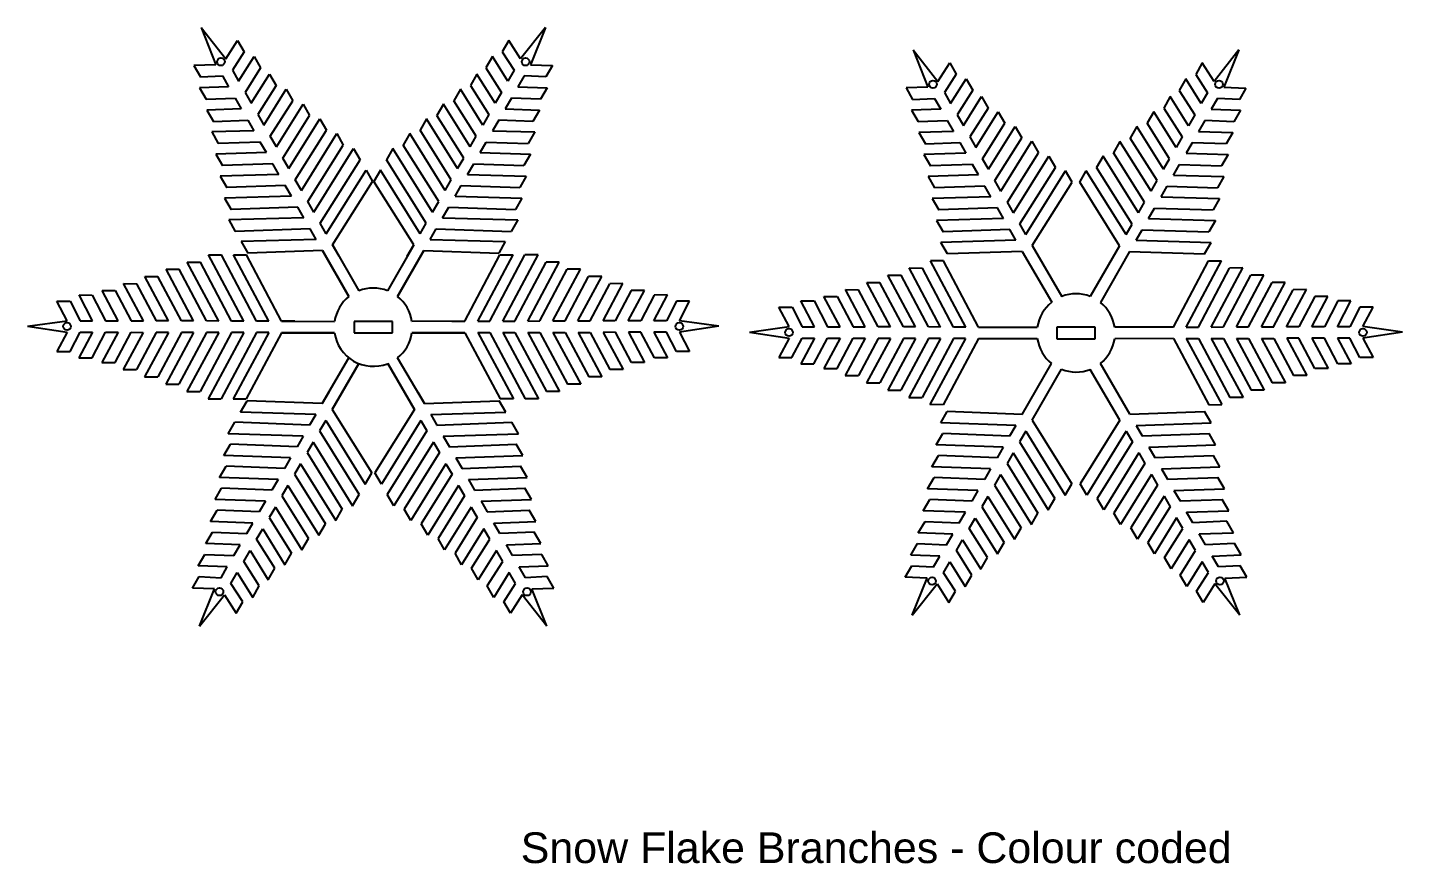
# Model space of a CAD drawing. Extents: x 2648 to 3420, y 240 to 644.
# Drawn here: x 2999.7 to 3089.2, y 524.3 to 578.7 of the extents above; entities that cross this region are included whole.
import ezdxf

# ---------------------------------------------------------------- set-up
doc = ezdxf.new("R2010")
doc.units = 0
doc.header["$MEASUREMENT"] = 0
doc.layers.add('Layer 1', color=7, linetype='Continuous')
doc.styles.get("Standard").update_dxf_attribs({"font": 'ARIAL.TTF', "height": 4})

msp = doc.modelspace()

# ---------------------------------------------------------------- linework, layer by layer
at = {"color": 6, "linetype": 'Continuous'}
for p, q in [((3016.55236, 574.70688), (3016.98032, 573.96158)), ((3027.89383, 574.70688), (3027.46587, 573.96158)), ((3017.6526, 573.7424), (3018.08056, 572.9971)), ((3026.79359, 573.7424), (3026.36563, 572.9971)), ((3011.70723, 571.92472), (3012.13519, 571.17942)), ((3018.75049, 572.77998), (3019.17845, 572.03468)), ((3025.6957, 572.77998), (3025.26774, 572.03468)), ((3032.73897, 571.92472), (3032.311, 571.17942)), ((3015.2651, 570.58366), (3014.87038, 571.27108)), ((3015.91716, 570.95809), (3015.52244, 571.6455)), ((3019.84711, 571.81867), (3020.27507, 571.07338)), ((3024.59909, 571.81867), (3024.17113, 571.07338)), ((3028.52903, 570.95809), (3028.92375, 571.6455)), ((3029.18109, 570.58366), (3029.57581, 571.27108)), ((3011.98562, 570.48832), (3012.41358, 569.74302)), ((3016.73055, 569.53923), (3016.33583, 570.22664)), ((3020.94192, 570.85895), (3021.36988, 570.11365)), ((3023.50428, 570.85895), (3023.07631, 570.11365)), ((3027.71564, 569.53923), (3028.11036, 570.22664)), ((3032.46058, 570.48832), (3032.03261, 569.74302)), ((3016.08052, 569.16597), (3015.6858, 569.85338)), ((3021.75239, 569.44751), (3022.17902, 568.70454)), ((3022.6938, 569.44751), (3022.26717, 568.70454)), ((3028.36567, 569.16597), (3028.7604, 569.85338)), ((3012.26341, 569.05499), (3012.69137, 568.30969)), ((3016.89367, 567.74987), (3016.49894, 568.43728)), ((3016.89367, 567.74987), (3016.49894, 568.43728)), ((3017.5437, 568.12313), (3017.14898, 568.81054)), ((3017.5437, 568.12313), (3017.14898, 568.81054)), ((3026.90249, 568.12313), (3027.29722, 568.81054)), ((3026.90249, 568.12313), (3027.29722, 568.81054)), ((3027.55252, 567.74987), (3027.94725, 568.43728)), ((3027.55252, 567.74987), (3027.94725, 568.43728)), ((3032.18278, 569.05499), (3031.75482, 568.30969)), ((3012.54089, 567.62331), (3012.96885, 566.87802)), ((3031.90531, 567.62331), (3031.47735, 566.87802)), ((3017.70548, 566.3361), (3017.31075, 567.02351)), ((3017.70548, 566.3361), (3017.31075, 567.02351)), ((3018.35551, 566.70936), (3017.96079, 567.39677)), ((3018.35551, 566.70936), (3017.96079, 567.39677)), ((3026.09068, 566.70936), (3026.48541, 567.39677)), ((3026.09068, 566.70936), (3026.48541, 567.39677)), ((3026.74071, 566.3361), (3027.13544, 567.02351)), ((3026.74071, 566.3361), (3027.13544, 567.02351)), ((3012.8179, 566.194), (3013.24586, 565.4487)), ((3019.16599, 565.29792), (3018.77126, 565.98533)), ((3019.16599, 565.29792), (3018.77126, 565.98533)), ((3025.28021, 565.29792), (3025.67493, 565.98533)), ((3025.28021, 565.29792), (3025.67493, 565.98533)), ((3031.62829, 566.194), (3031.20033, 565.4487)), ((3013.62838, 564.78256), (3014.05501, 564.03958)), ((3018.51595, 564.92466), (3018.12123, 565.61207)), ((3018.51595, 564.92466), (3018.12123, 565.61207)), ((3025.93024, 564.92466), (3026.32496, 565.61207)), ((3025.93024, 564.92466), (3026.32496, 565.61207)), ((3030.81782, 564.78256), (3030.39119, 564.03958)), ((3011.49426, 563.92496), (3012.35369, 563.92294)), ((3013.12184, 563.92114), (3013.97859, 563.91912)), ((3020.64255, 561.20702), (3018.93037, 564.20295)), ((3018.93037, 564.20295), (3020.64255, 561.20702)), ((3020.00836, 563.83092), (3019.5804, 564.57621)), ((3019.5804, 564.57621), (3021.29237, 561.58065)), ((3024.86579, 564.57621), (3023.15382, 561.58065)), ((3023.80364, 561.20702), (3025.51582, 564.20295)), ((3025.51582, 564.20295), (3023.80364, 561.20702)), ((3024.43783, 563.83092), (3024.86579, 564.57621)), ((3030.4676, 563.91912), (3031.32435, 563.92114)), ((3032.95193, 563.92496), (3032.09251, 563.92294)), ((3008.73489, 562.98765), (3009.59431, 562.98562)), ((3010.11571, 563.45669), (3010.97514, 563.45467)), ((3034.33048, 563.45669), (3033.47106, 563.45467)), ((3035.71131, 562.98765), (3034.85188, 562.98562)), ((3007.35246, 562.51806), (3008.21189, 562.51604)), ((3037.09373, 562.51806), (3036.2343, 562.51604)), ((3005.96708, 562.04746), (3006.8265, 562.04544)), ((3038.47912, 562.04746), (3037.61969, 562.04544)), ((3008.89603, 559.62297), (3008.10335, 559.62484)), ((3010.53149, 559.61795), (3009.73881, 559.61982)), ((3012.16445, 559.61411), (3011.37177, 559.61598)), ((3012.16445, 559.61411), (3011.37177, 559.61598)), ((3013.79471, 559.61028), (3013.00203, 559.61214)), ((3013.79471, 559.61028), (3013.00203, 559.61214)), ((3015.42229, 559.60645), (3014.62961, 559.60831)), ((3015.42229, 559.60645), (3014.62961, 559.60831)), ((3017.11394, 559.60247), (3016.25451, 559.60449)), ((3016.25451, 559.60449), (3019.70473, 559.58931)), ((3022.2231, 559.58505), (3020.9731, 559.58505)), ((3020.9731, 559.58505), (3020.9731, 558.83505)), ((3023.4731, 559.58505), (3022.2231, 559.58505)), ((3023.4731, 558.83505), (3023.4731, 559.58505)), ((3028.19168, 559.60449), (3024.74146, 559.58931)), ((3027.33226, 559.60247), (3028.19168, 559.60449)), ((3029.0239, 559.60645), (3029.81658, 559.60831)), ((3029.0239, 559.60645), (3029.81658, 559.60831)), ((3030.65148, 559.61028), (3031.44416, 559.61214)), ((3030.65148, 559.61028), (3031.44416, 559.61214)), ((3032.28175, 559.61411), (3033.07443, 559.61598)), ((3032.28175, 559.61411), (3033.07443, 559.61598)), ((3033.9147, 559.61795), (3034.70738, 559.61982)), ((3035.55017, 559.62297), (3036.34284, 559.62484)), ((3008.89426, 558.87106), (3008.10158, 558.87292)), ((3010.52973, 558.86838), (3009.73705, 558.87024)), ((3012.16268, 558.86454), (3011.37, 558.8664)), ((3012.16268, 558.86454), (3011.37, 558.8664)), ((3013.79295, 558.8607), (3013.00027, 558.86257)), ((3013.79295, 558.8607), (3013.00027, 558.86257)), ((3015.42053, 558.85687), (3014.62785, 558.85874)), ((3015.42053, 558.85687), (3014.62785, 558.85874)), ((3019.7034, 558.83974), (3016.25275, 558.85491)), ((3016.25275, 558.85491), (3019.7034, 558.83974)), ((3020.9731, 558.83505), (3023.4731, 558.83505)), ((3024.74279, 558.83974), (3028.19344, 558.85491)), ((3028.19344, 558.85491), (3024.74279, 558.83974)), ((3029.02567, 558.85687), (3029.81835, 558.85874)), ((3029.02567, 558.85687), (3029.81835, 558.85874)), ((3030.65325, 558.8607), (3031.44593, 558.86257)), ((3030.65325, 558.8607), (3031.44593, 558.86257)), ((3032.28351, 558.86454), (3033.07619, 558.8664)), ((3032.28351, 558.86454), (3033.07619, 558.8664)), ((3033.91646, 558.86838), (3034.70914, 558.87024)), ((3035.55193, 558.87106), (3036.34461, 558.87292)), ((3018.89721, 554.23832), (3020.63546, 557.21871)), ((3021.28394, 556.84277), (3019.54548, 553.86201)), ((3019.54548, 553.86201), (3021.28394, 556.84277)), ((3023.16225, 556.84277), (3024.90072, 553.86201)), ((3024.90072, 553.86201), (3023.16225, 556.84277)), ((3025.54899, 554.23832), (3023.81073, 557.21871)), ((3005.95393, 556.46037), (3006.81336, 556.45835)), ((3007.33709, 555.98326), (3008.19652, 555.98124)), ((3037.1091, 555.98326), (3036.24968, 555.98124)), ((3038.49226, 556.46037), (3037.63283, 556.45835)), ((3008.71729, 555.50718), (3009.57671, 555.50516)), ((3010.09589, 555.03164), (3010.95531, 555.02962)), ((3019.32867, 554.9816), (3018.89721, 554.23832)), ((3025.11752, 554.9816), (3025.54899, 554.23832)), ((3034.3503, 555.03164), (3033.49088, 555.02962)), ((3035.72891, 555.50718), (3034.86948, 555.50516)), ((3011.47222, 554.55689), (3012.33165, 554.55486)), ((3013.0998, 554.55306), (3013.95655, 554.55104)), ((3013.59255, 553.68367), (3014.02267, 554.42463)), ((3030.85365, 553.68367), (3030.42353, 554.42463)), ((3031.34542, 554.55486), (3030.4876, 554.55486)), ((3032.97397, 554.55689), (3032.11455, 554.55486)), ((3018.4794, 553.51858), (3018.08145, 552.83303)), ((3018.4794, 553.51858), (3018.08145, 552.83303)), ((3019.12767, 553.14226), (3018.72971, 552.45671)), ((3019.12767, 553.14226), (3018.72971, 552.45671)), ((3019.12767, 553.14226), (3021.69452, 548.98055)), ((3025.31852, 553.14226), (3025.71648, 552.45671)), ((3025.31852, 553.14226), (3025.71648, 552.45671)), ((3025.96679, 553.51858), (3026.36475, 552.83303)), ((3025.96679, 553.51858), (3026.36475, 552.83303)), ((3012.77544, 552.27606), (3013.2069, 553.01934)), ((3031.67075, 552.27606), (3031.23929, 553.01934)), ((3031.67075, 552.27606), (3031.23929, 553.01934)), ((3012.4917, 550.84806), (3012.92317, 551.59134)), ((3017.66229, 552.11096), (3017.26434, 551.42542)), ((3017.66229, 552.11096), (3017.26434, 551.42542)), ((3018.31056, 551.73465), (3017.91261, 551.0491)), ((3018.31056, 551.73465), (3017.91261, 551.0491)), ((3026.13563, 551.73465), (3026.53358, 551.0491)), ((3026.13563, 551.73465), (3026.53358, 551.0491)), ((3026.7839, 552.11096), (3027.18185, 551.42542)), ((3026.7839, 552.11096), (3027.18185, 551.42542)), ((3031.95449, 550.84806), (3031.52303, 551.59134)), ((3016.84384, 550.70103), (3016.44589, 550.01548)), ((3016.84384, 550.70103), (3016.44589, 550.01548)), ((3027.60235, 550.70103), (3028.00031, 550.01548)), ((3027.60235, 550.70103), (3028.00031, 550.01548)), ((3012.20749, 549.41771), (3012.63896, 550.16099)), ((3017.49211, 550.32472), (3017.09415, 549.63917)), ((3017.49211, 550.32472), (3017.09415, 549.63917)), ((3021.69452, 548.98055), (3022.12464, 549.7215)), ((3022.75167, 548.98055), (3022.32155, 549.7215)), ((3026.95408, 550.32472), (3027.35204, 549.63917)), ((3026.95408, 550.32472), (3027.35204, 549.63917)), ((3032.2387, 549.41771), (3031.80724, 550.16099)), ((3011.92296, 547.98571), (3012.35442, 548.72898)), ((3016.02404, 549.28878), (3015.62608, 548.60323)), ((3016.67231, 548.91246), (3016.27435, 548.22691)), ((3027.77389, 548.91246), (3028.17184, 548.22691)), ((3028.42216, 549.28878), (3028.82011, 548.60323)), ((3032.52323, 547.98571), (3032.09177, 548.72898)), ((3015.20196, 547.87493), (3014.804, 547.18938)), ((3020.87741, 547.57294), (3021.30888, 548.31621)), ((3023.56878, 547.57294), (3023.13731, 548.31621)), ((3029.24423, 547.87493), (3029.64219, 547.18938)), ((3011.63781, 546.55063), (3012.06928, 547.2939)), ((3015.85225, 547.49744), (3015.4543, 546.81189)), ((3019.7781, 546.61837), (3020.20956, 547.36165)), ((3024.66809, 546.61837), (3024.23663, 547.36165)), ((3028.59394, 547.49744), (3028.9919, 546.81189)), ((3032.80838, 546.55063), (3032.37692, 547.2939)), ((3018.67697, 545.66224), (3019.10843, 546.40551)), ((3025.76922, 545.66224), (3025.33776, 546.40551)), ((3017.57457, 544.705), (3018.00603, 545.44827)), ((3026.87162, 544.705), (3026.44016, 545.44827)), ((3016.4698, 543.7457), (3016.90127, 544.48897)), ((3027.97639, 543.7457), (3027.54493, 544.48897))]:
    msp.add_line(p, q, dxfattribs=at)
at = {"color": 3, "linetype": 'Continuous'}
for p, q in [((3062.90238, 573.24666), (3063.33034, 572.50137)), ((3073.02676, 573.24158), (3072.59879, 572.49628)), ((3064.00262, 572.28218), (3064.43058, 571.53688)), ((3071.92652, 572.2771), (3071.49855, 571.5318)), ((3065.10051, 571.31976), (3065.52847, 570.57447)), ((3070.82863, 571.31468), (3070.40067, 570.56938)), ((3058.05725, 570.4645), (3058.48521, 569.7192)), ((3062.26718, 569.49787), (3061.87246, 570.18528)), ((3066.19712, 570.35845), (3066.62509, 569.61316)), ((3069.73201, 570.35337), (3069.30405, 569.60808)), ((3073.66195, 569.49279), (3074.05668, 570.1802)), ((3077.87189, 570.45942), (3077.44393, 569.71412)), ((3061.61512, 569.12345), (3061.2204, 569.81086)), ((3067.7199, 568.65344), (3067.29194, 569.39873)), ((3068.20924, 568.64835), (3068.6372, 569.39365)), ((3074.31401, 569.11836), (3074.70874, 569.80578)), ((3058.33564, 569.0281), (3058.7636, 568.2828)), ((3062.43054, 567.70575), (3062.03581, 568.39316)), ((3063.08057, 568.07901), (3062.68585, 568.76642)), ((3072.84856, 568.07392), (3073.24329, 568.76134)), ((3073.4986, 567.70066), (3073.89332, 568.38808)), ((3077.5935, 569.02301), (3077.16554, 568.27772)), ((3058.61343, 567.59477), (3059.04139, 566.84947)), ((3077.3157, 567.58968), (3076.88774, 566.84439)), ((3063.24369, 566.28965), (3062.84896, 566.97706)), ((3063.24369, 566.28965), (3062.84896, 566.97706)), ((3063.89372, 566.66291), (3063.499, 567.35032)), ((3063.89372, 566.66291), (3063.499, 567.35032)), ((3072.03542, 566.65783), (3072.43014, 567.34524)), ((3072.03542, 566.65783), (3072.43014, 567.34524)), ((3072.68545, 566.28457), (3073.08017, 566.97198)), ((3072.68545, 566.28457), (3073.08017, 566.97198)), ((3058.8909, 566.16309), (3059.31887, 565.4178)), ((3064.70553, 565.24914), (3064.31081, 565.93655)), ((3064.70553, 565.24914), (3064.31081, 565.93655)), ((3071.2236, 565.24406), (3071.61833, 565.93147)), ((3071.2236, 565.24406), (3071.61833, 565.93147)), ((3077.03823, 566.15801), (3076.61027, 565.41272)), ((3064.0555, 564.87588), (3063.66077, 565.56329)), ((3064.0555, 564.87588), (3063.66077, 565.56329)), ((3071.87364, 564.8708), (3072.26836, 565.55821)), ((3071.87364, 564.8708), (3072.26836, 565.55821)), ((3059.59588, 563.98848), (3059.16792, 564.73378)), ((3064.47125, 564.15185), (3066.38549, 560.83629)), ((3065.12128, 564.52511), (3067.03531, 561.20992)), ((3070.80786, 564.52003), (3068.89676, 561.20992)), ((3071.45789, 564.14677), (3069.56006, 560.82554)), ((3076.33325, 563.9834), (3076.76121, 564.7287)), ((3057.10571, 563.06696), (3057.96514, 563.06494)), ((3059.34369, 563.53322), (3058.48427, 563.53524)), ((3076.58251, 563.53322), (3077.44194, 563.53524)), ((3078.82049, 563.06696), (3077.96106, 563.06494)), ((3054.34247, 562.12833), (3055.20189, 562.12631)), ((3055.72489, 562.59792), (3056.58432, 562.5959)), ((3080.20131, 562.59792), (3079.34189, 562.5959)), ((3081.58373, 562.12833), (3080.72431, 562.12631)), ((3052.95708, 561.65774), (3053.81651, 561.65571)), ((3082.96912, 561.65774), (3082.10969, 561.65571)), ((3055.88426, 558.48133), (3055.09158, 558.48319)), ((3055.88603, 559.23324), (3055.09335, 559.23511)), ((3057.51973, 558.47865), (3056.72705, 558.48052)), ((3057.5215, 559.22823), (3056.72882, 559.23009)), ((3059.15269, 558.47481), (3058.36001, 558.47667)), ((3059.15269, 558.47481), (3058.36001, 558.47667)), ((3059.15445, 559.22438), (3058.36177, 559.22625)), ((3059.15445, 559.22438), (3058.36177, 559.22625)), ((3060.78471, 559.22055), (3059.99203, 559.22241)), ((3060.78471, 559.22055), (3059.99203, 559.22241)), ((3061.61961, 559.21859), (3065.44767, 559.21859)), ((3067.96604, 559.21432), (3066.71604, 559.21432)), ((3066.71604, 559.21432), (3066.71604, 558.46432)), ((3069.21604, 559.21432), (3067.96604, 559.21432)), ((3069.21604, 558.46432), (3069.21604, 559.21432)), ((3074.30659, 559.21859), (3070.4844, 559.21859)), ((3075.14149, 559.22055), (3075.93417, 559.22241)), ((3075.14149, 559.22055), (3075.93417, 559.22241)), ((3076.77175, 559.22438), (3077.56443, 559.22625)), ((3076.77175, 559.22438), (3077.56443, 559.22625)), ((3076.77352, 558.47481), (3077.56619, 558.47667)), ((3076.77352, 558.47481), (3077.56619, 558.47667)), ((3078.4047, 559.22823), (3079.19738, 559.23009)), ((3078.40647, 558.47865), (3079.19915, 558.48052)), ((3080.04017, 559.23324), (3080.83285, 559.23511)), ((3080.04194, 558.48133), (3080.83462, 558.48319)), ((3060.78295, 558.47097), (3059.99027, 558.47284)), ((3060.78295, 558.47097), (3059.99027, 558.47284)), ((3061.61785, 558.46901), (3065.44634, 558.46901)), ((3066.71604, 558.46432), (3069.21604, 558.46432)), ((3074.30835, 558.46901), (3070.48317, 558.45196)), ((3075.14325, 558.47097), (3075.93593, 558.47284)), ((3075.14325, 558.47097), (3075.93593, 558.47284)), ((3064.46437, 553.53279), (3066.3784, 556.84798)), ((3071.46477, 553.53787), (3069.55367, 556.84798)), ((3052.94394, 556.07065), (3053.80336, 556.06862)), ((3065.11264, 553.15648), (3067.02688, 556.47204)), ((3070.8165, 553.16156), (3068.88914, 556.46574)), ((3082.98226, 556.07065), (3082.12284, 556.06862)), ((3054.32709, 555.59354), (3055.18652, 555.59152)), ((3055.70729, 555.11745), (3056.56672, 555.11543)), ((3080.21891, 555.11745), (3079.35948, 555.11543)), ((3081.59911, 555.59354), (3080.73968, 555.59152)), ((3057.08589, 554.64191), (3057.94532, 554.63989)), ((3059.32165, 554.16514), (3058.46223, 554.16716)), ((3076.60455, 554.16514), (3077.46398, 554.16716)), ((3078.84031, 554.64191), (3077.98088, 554.63989)), ((3059.15836, 552.97582), (3059.58983, 553.7191)), ((3076.77077, 552.98091), (3076.33931, 553.72418)), ((3058.87463, 551.54783), (3059.30609, 552.2911)), ((3064.04522, 552.81073), (3063.64726, 552.12518)), ((3064.04522, 552.81073), (3063.64726, 552.12518)), ((3064.69349, 552.43441), (3064.29553, 551.74886)), ((3064.69349, 552.43441), (3064.29553, 551.74886)), ((3071.23565, 552.43949), (3071.6336, 551.75395)), ((3071.23565, 552.43949), (3071.6336, 551.75395)), ((3071.88392, 552.81581), (3072.28187, 552.13026)), ((3071.88392, 552.81581), (3072.28187, 552.13026)), ((3077.05451, 551.55291), (3076.62305, 552.29618)), ((3063.22676, 551.40079), (3062.82881, 550.71525)), ((3063.22676, 551.40079), (3062.82881, 550.71525)), ((3072.70237, 551.40588), (3073.10033, 550.72033)), ((3072.70237, 551.40588), (3073.10033, 550.72033)), ((3058.59042, 550.11748), (3059.02188, 550.86075)), ((3063.87503, 551.02448), (3063.47708, 550.33893)), ((3063.87503, 551.02448), (3063.47708, 550.33893)), ((3072.0541, 551.02956), (3072.45206, 550.34401)), ((3072.0541, 551.02956), (3072.45206, 550.34401)), ((3077.33872, 550.12256), (3076.90725, 550.86583)), ((3062.40696, 549.98854), (3062.00901, 549.30299)), ((3063.05523, 549.61222), (3062.65728, 548.92667)), ((3072.8739, 549.61731), (3073.27186, 548.93176)), ((3073.52217, 549.99362), (3073.92013, 549.30807)), ((3058.30588, 548.68547), (3058.73735, 549.42874)), ((3067.26034, 548.2727), (3067.6918, 549.01597)), ((3068.6688, 548.27778), (3068.23733, 549.02105)), ((3077.62325, 548.69055), (3077.19179, 549.43382)), ((3058.02074, 547.25039), (3058.4522, 547.99367)), ((3061.58488, 548.57469), (3061.18693, 547.88914)), ((3062.23518, 548.1972), (3061.83722, 547.51165)), ((3066.16102, 547.31814), (3066.59249, 548.06141)), ((3069.76811, 547.32322), (3069.33665, 548.06649)), ((3073.69396, 548.20228), (3074.09192, 547.51674)), ((3074.34425, 548.57977), (3074.74221, 547.89423)), ((3077.9084, 547.25547), (3077.47694, 547.99875)), ((3065.05989, 546.362), (3065.49136, 547.10527)), ((3070.86924, 546.36708), (3070.43778, 547.11036)), ((3063.95749, 545.40476), (3064.38896, 546.14803)), ((3071.97164, 545.40984), (3071.54018, 546.15311)), ((3062.85273, 544.44546), (3063.28419, 545.18874)), ((3073.07641, 544.45055), (3072.64495, 545.19382))]:
    msp.add_line(p, q, dxfattribs=at)
at = {"color": 6, "linetype": 'Continuous'}
for centre in [(3012.30535, 576.49307), (3032.14084, 576.49307), (3002.29668, 559.26254), (3042.14951, 559.26254), (3012.21443, 541.97951), (3032.23176, 541.97951)]:
    msp.add_circle(centre, 0.25, dxfattribs=at)
at = {"color": 3, "linetype": 'Continuous'}
for centre in [(3058.65537, 575.03285), (3077.27377, 575.02777), (3049.28669, 558.87281), (3086.63951, 558.87281), (3058.59736, 542.67927), (3077.33178, 542.68436)]:
    msp.add_circle(centre, 0.25, dxfattribs=at)
at = {"color": 6, "linetype": 'Continuous'}
for start, end in [(128.360649, 171.4355755), (68.5644245, 111.4355755), (8.5644245, 51.639351), (188.360649, 291.2515752), (308.1766469, 351.639351)]:
    msp.add_arc((3022.2231, 559.21005), 2.54676, start, end, dxfattribs=at)
at = {"color": 3, "linetype": 'Continuous'}
for start, end in [(68.5644245, 111.4355755), (128.360649, 171.4355755), (8.5644245, 51.2515752), (188.360649, 231.4355755), (308.5644245, 351.2515752), (248.360649, 291.2515752)]:
    msp.add_arc((3067.96604, 558.83932), 2.54676, start, end, dxfattribs=at)
at = {"layer": 'Layer 1', "color": 6}
for p, q in [((3011.02146, 578.72896), (3012.62961, 576.67927)), ((3011.02146, 578.72896), (3011.98108, 576.30687)), ((3033.42473, 578.72896), (3031.81658, 576.67927)), ((3033.42473, 578.72896), (3032.46511, 576.30687)), ((3012.62961, 576.67927), (3013.39631, 577.88667)), ((3013.39631, 577.88667), (3013.82336, 577.14259)), ((3031.04988, 577.88667), (3030.62284, 577.14259)), ((3031.81658, 576.67927), (3031.04988, 577.88667)), ((3013.82336, 577.14259), (3013.05264, 575.9456)), ((3013.45668, 575.2391), (3014.46796, 576.84354)), ((3014.46796, 576.84354), (3014.89289, 576.10158)), ((3029.97823, 576.84354), (3029.5533, 576.10158)), ((3030.98952, 575.2391), (3029.97823, 576.84354)), ((3030.62284, 577.14259), (3031.39355, 575.9456)), ((3011.98108, 576.30687), (3010.55183, 576.25332)), ((3010.55183, 576.25332), (3010.9792, 575.50943)), ((3010.9792, 575.50943), (3012.4015, 575.5717)), ((3012.4015, 575.5717), (3012.80801, 574.86663)), ((3013.05264, 575.9456), (3013.45668, 575.2391)), ((3014.89289, 576.10158), (3013.8797, 574.50542)), ((3014.28392, 573.79681), (3015.47469, 575.69644)), ((3015.47469, 575.69644), (3015.90172, 574.94601)), ((3028.9715, 575.69644), (3028.54447, 574.94601)), ((3030.16227, 573.79681), (3028.9715, 575.69644)), ((3029.5533, 576.10158), (3030.56649, 574.50542)), ((3031.39355, 575.9456), (3030.98952, 575.2391)), ((3032.0447, 575.5717), (3031.63818, 574.86663)), ((3033.46699, 575.50943), (3032.0447, 575.5717)), ((3032.46511, 576.30687), (3033.89437, 576.25332)), ((3033.89437, 576.25332), (3033.46699, 575.50943)), ((3012.80801, 574.86663), (3010.91256, 574.80197)), ((3010.91256, 574.80197), (3011.33916, 574.06097)), ((3015.90172, 574.94601), (3014.70464, 573.06314)), ((3015.10045, 572.37745), (3016.55236, 574.70688)), ((3029.34575, 572.37745), (3027.89383, 574.70688)), ((3028.54447, 574.94601), (3029.74155, 573.06314)), ((3031.63818, 574.86663), (3033.53364, 574.80197)), ((3033.53364, 574.80197), (3033.10703, 574.06097)), ((3011.33916, 574.06097), (3013.22842, 574.13145)), ((3013.22842, 574.13145), (3013.63667, 573.42515)), ((3013.8797, 574.50542), (3014.28392, 573.79681)), ((3015.52136, 571.64378), (3016.98032, 573.96158)), ((3015.91716, 570.95809), (3017.6526, 573.7424)), ((3028.52903, 570.95809), (3026.79359, 573.7424)), ((3028.92484, 571.64378), (3027.46587, 573.96158)), ((3030.56649, 574.50542), (3030.16227, 573.79681)), ((3031.21777, 574.13145), (3030.80952, 573.42515)), ((3033.10703, 574.06097), (3031.21777, 574.13145)), ((3013.63667, 573.42515), (3011.3958, 573.35427)), ((3011.3958, 573.35427), (3011.82867, 572.60719)), ((3014.70464, 573.06314), (3015.10045, 572.37745)), ((3016.33623, 570.22594), (3018.08056, 572.9971)), ((3028.10997, 570.22594), (3026.36563, 572.9971)), ((3029.74155, 573.06314), (3029.34575, 572.37745)), ((3030.80952, 573.42515), (3033.05039, 573.35427)), ((3033.05039, 573.35427), (3032.61753, 572.60719)), ((3014.45094, 572.00449), (3011.70723, 571.92472)), ((3011.82867, 572.60719), (3014.05824, 572.69197)), ((3014.05824, 572.69197), (3014.45094, 572.00449)), ((3016.73055, 569.53923), (3018.75049, 572.77998)), ((3017.14898, 568.81054), (3019.17845, 572.03468)), ((3027.29722, 568.81054), (3025.26774, 572.03468)), ((3027.71564, 569.53923), (3025.6957, 572.77998)), ((3030.38795, 572.69197), (3029.99526, 572.00449)), ((3029.99526, 572.00449), (3032.73897, 571.92472)), ((3032.61753, 572.60719), (3030.38795, 572.69197)), ((3014.87241, 571.27115), (3012.13519, 571.17942)), ((3017.5437, 568.12313), (3019.84711, 571.81867)), ((3017.96079, 567.39677), (3020.27507, 571.07338)), ((3026.48541, 567.39677), (3024.17113, 571.07338)), ((3026.90249, 568.12313), (3024.59909, 571.81867)), ((3029.57378, 571.27115), (3032.311, 571.17942)), ((3015.2651, 570.58366), (3011.98562, 570.48832)), ((3018.35551, 566.70936), (3020.94192, 570.85895)), ((3018.77126, 565.98533), (3021.36988, 570.11365)), ((3025.67493, 565.98533), (3023.07631, 570.11365)), ((3026.09068, 566.70936), (3023.50428, 570.85895)), ((3029.18109, 570.58366), (3032.46058, 570.48832)), ((3015.68619, 569.85268), (3012.41358, 569.74302)), ((3019.16599, 565.29792), (3021.75239, 569.44751)), ((3025.28021, 565.29792), (3022.6938, 569.44751)), ((3028.76, 569.85268), (3032.03261, 569.74302)), ((3016.08052, 569.16597), (3012.26341, 569.05499)), ((3016.49894, 568.43728), (3012.69137, 568.30969)), ((3019.5804, 564.57621), (3022.17902, 568.70454)), ((3024.86579, 564.57621), (3022.26717, 568.70454)), ((3027.94725, 568.43728), (3031.75482, 568.30969)), ((3028.36567, 569.16597), (3032.18278, 569.05499)), ((3016.89367, 567.74987), (3012.54089, 567.62331)), ((3027.55252, 567.74987), (3031.90531, 567.62331)), ((3017.31075, 567.02351), (3012.96885, 566.87802)), ((3027.13544, 567.02351), (3031.47735, 566.87802)), ((3017.70548, 566.3361), (3012.8179, 566.194)), ((3026.74071, 566.3361), (3031.62829, 566.194)), ((3018.12123, 565.61207), (3013.24586, 565.4487)), ((3018.51595, 564.92466), (3013.62838, 564.78256)), ((3025.93024, 564.92466), (3030.81782, 564.78256)), ((3026.32496, 565.61207), (3031.20033, 565.4487)), ((3013.79471, 559.61028), (3011.49426, 563.92496)), ((3014.62961, 559.60831), (3012.35369, 563.92294)), ((3015.42229, 559.60645), (3013.12184, 563.92114)), ((3016.25451, 559.60449), (3013.97859, 563.91912)), ((3018.93037, 564.20295), (3014.05501, 564.03958)), ((3025.51582, 564.20295), (3030.39119, 564.03958)), ((3028.19168, 559.60449), (3030.4676, 563.91912)), ((3029.0239, 559.60645), (3031.32435, 563.92114)), ((3029.81658, 559.60831), (3032.09251, 563.92294)), ((3030.65148, 559.61028), (3032.95193, 563.92496)), ((3010.53149, 559.61795), (3008.73489, 562.98765)), ((3011.37177, 559.61598), (3009.59431, 562.98562)), ((3012.16445, 559.61411), (3010.11571, 563.45669)), ((3013.00203, 559.61214), (3010.97514, 563.45467)), ((3031.44416, 559.61214), (3033.47106, 563.45467)), ((3032.28175, 559.61411), (3034.33048, 563.45669)), ((3033.07443, 559.61598), (3034.85188, 562.98562)), ((3033.9147, 559.61795), (3035.71131, 562.98765)), ((3008.89603, 559.62297), (3007.35246, 562.51806)), ((3009.73962, 559.61982), (3008.21189, 562.51604)), ((3034.70658, 559.61982), (3036.2343, 562.51604)), ((3035.55017, 559.62297), (3037.09373, 562.51806)), ((3003.95832, 559.63263), (3003.07448, 561.31065)), ((3003.07448, 561.31065), (3003.92949, 561.30767)), ((3003.92949, 561.30767), (3004.80521, 559.63214)), ((3005.621, 559.6279), (3004.57126, 561.60895)), ((3004.57126, 561.60895), (3005.43466, 561.60356)), ((3005.43466, 561.60356), (3006.46674, 559.62542)), ((3007.25847, 559.62535), (3005.96708, 562.04746)), ((3008.1043, 559.62304), (3006.8265, 562.04544)), ((3036.3419, 559.62304), (3037.61969, 562.04544)), ((3037.18773, 559.62535), (3038.47912, 562.04746)), ((3039.01153, 561.60356), (3037.97946, 559.62542)), ((3038.82519, 559.6279), (3039.87493, 561.60895)), ((3039.87493, 561.60895), (3039.01153, 561.60356)), ((3040.5167, 561.30767), (3039.64098, 559.63214)), ((3040.48788, 559.63263), (3041.37172, 561.31065)), ((3041.37172, 561.31065), (3040.5167, 561.30767)), ((3002.29756, 559.63646), (3001.63527, 560.90414)), ((3001.63527, 560.90414), (3002.49319, 560.90193)), ((3002.49319, 560.90193), (3003.14446, 559.63597)), ((3041.95301, 560.90193), (3041.30174, 559.63597)), ((3042.81092, 560.90414), (3041.95301, 560.90193)), ((3042.14863, 559.63646), (3042.81092, 560.90414)), ((2999.7184, 559.2686), (3002.29756, 559.63646)), ((3003.14446, 559.63597), (3003.95832, 559.63263)), ((3004.80521, 559.63214), (3005.621, 559.6279)), ((3006.46674, 559.62542), (3007.25847, 559.62535)), ((3037.97946, 559.62542), (3037.18773, 559.62535)), ((3039.64098, 559.63214), (3038.82519, 559.6279)), ((3041.30174, 559.63597), (3040.48788, 559.63263)), ((3044.72779, 559.2686), (3042.14863, 559.63646)), ((2999.7184, 559.2686), (3002.2958, 558.88861)), ((3002.2958, 558.88861), (3001.62756, 557.62406)), ((3002.48547, 557.62224), (3003.14269, 558.88512)), ((3003.95656, 558.88463), (3003.06483, 557.21079)), ((3003.14269, 558.88512), (3003.95656, 558.88463)), ((3003.91985, 557.20975), (3004.80345, 558.88113)), ((3005.61924, 558.88153), (3004.56019, 556.90544)), ((3004.80345, 558.88113), (3005.61924, 558.88153)), ((3005.42361, 556.90678), (3006.46498, 558.88004)), ((3007.2567, 558.87638), (3005.95393, 556.46037)), ((3006.46498, 558.88004), (3007.2567, 558.87638)), ((3008.10254, 558.87472), (3006.81336, 556.45835)), ((3008.89426, 558.87106), (3007.33709, 555.98326)), ((3009.73785, 558.87024), (3008.19652, 555.98124)), ((3010.52973, 558.86838), (3008.71729, 555.50718)), ((3011.37, 558.8664), (3009.57671, 555.50516)), ((3012.16268, 558.86454), (3010.09589, 555.03164)), ((3013.00027, 558.86257), (3010.95531, 555.02962)), ((3013.79295, 558.8607), (3011.47222, 554.55689)), ((3014.62785, 558.85874), (3012.33165, 554.55486)), ((3015.42053, 558.85687), (3013.0998, 554.55306)), ((3016.25275, 558.85491), (3013.95655, 554.55104)), ((3028.19344, 558.85491), (3030.4876, 554.55486)), ((3029.02567, 558.85687), (3031.34542, 554.55486)), ((3029.81835, 558.85874), (3032.11455, 554.55486)), ((3030.65325, 558.8607), (3032.97397, 554.55689)), ((3031.44593, 558.86257), (3033.49088, 555.02962)), ((3032.28351, 558.86454), (3034.3503, 555.03164)), ((3033.07619, 558.8664), (3034.86948, 555.50516)), ((3033.91646, 558.86838), (3035.72891, 555.50718)), ((3034.70834, 558.87024), (3036.24968, 555.98124)), ((3035.55193, 558.87106), (3037.1091, 555.98326)), ((3036.34366, 558.87472), (3037.63283, 556.45835)), ((3037.98121, 558.88004), (3037.18949, 558.87638)), ((3037.18949, 558.87638), (3038.49226, 556.46037)), ((3039.02258, 556.90678), (3037.98121, 558.88004)), ((3039.64275, 558.88113), (3038.82695, 558.88153)), ((3038.82695, 558.88153), (3039.886, 556.90544)), ((3040.52634, 557.20975), (3039.64275, 558.88113)), ((3041.3035, 558.88512), (3040.48964, 558.88463)), ((3040.48964, 558.88463), (3041.38136, 557.21079)), ((3041.96072, 557.62224), (3041.3035, 558.88512)), ((3044.72779, 559.2686), (3042.15039, 558.88861)), ((3042.15039, 558.88861), (3042.81864, 557.62406)), ((3001.62756, 557.62406), (3002.48547, 557.62224)), ((3042.81864, 557.62406), (3041.96072, 557.62224)), ((3003.06483, 557.21079), (3003.91985, 557.20975)), ((3004.56019, 556.90544), (3005.42361, 556.90678)), ((3039.886, 556.90544), (3039.02258, 556.90678)), ((3041.38136, 557.21079), (3040.52634, 557.20975)), ((3018.89721, 554.23832), (3014.02267, 554.42463)), ((3025.54899, 554.23832), (3030.42353, 554.42463)), ((3018.4794, 553.51858), (3013.59255, 553.68367)), ((3019.54548, 553.86201), (3022.12464, 549.7215)), ((3024.90072, 553.86201), (3022.32155, 549.7215)), ((3025.31852, 553.14226), (3022.75167, 548.98055)), ((3025.96679, 553.51858), (3030.85365, 553.68367)), ((3017.66229, 552.11096), (3012.77544, 552.27606)), ((3018.08145, 552.83303), (3013.2069, 553.01934)), ((3018.72971, 552.45671), (3021.30888, 548.31621)), ((3025.71648, 552.45671), (3023.13731, 548.31621)), ((3026.36475, 552.83303), (3031.23929, 553.01934)), ((3026.7839, 552.11096), (3031.67075, 552.27606)), ((3017.26434, 551.42542), (3012.92317, 551.59134)), ((3018.31056, 551.73465), (3020.87741, 547.57294)), ((3026.13563, 551.73465), (3023.56878, 547.57294)), ((3027.18185, 551.42542), (3031.52303, 551.59134)), ((3016.84384, 550.70103), (3012.4917, 550.84806)), ((3017.91261, 551.0491), (3020.20956, 547.36165)), ((3026.53358, 551.0491), (3024.23663, 547.36165)), ((3027.60235, 550.70103), (3031.95449, 550.84806)), ((3016.44589, 550.01548), (3012.63896, 550.16099)), ((3017.09415, 549.63917), (3019.10843, 546.40551)), ((3017.49211, 550.32472), (3019.7781, 546.61837)), ((3026.95408, 550.32472), (3024.66809, 546.61837)), ((3027.35204, 549.63917), (3025.33776, 546.40551)), ((3028.00031, 550.01548), (3031.80724, 550.16099)), ((3016.02404, 549.28878), (3012.20749, 549.41771)), ((3015.62648, 548.60392), (3012.35442, 548.72898)), ((3016.67231, 548.91246), (3018.67697, 545.66224)), ((3027.77389, 548.91246), (3025.76922, 545.66224)), ((3028.42216, 549.28878), (3032.2387, 549.41771)), ((3028.81971, 548.60392), (3032.09177, 548.72898)), ((3015.20196, 547.87493), (3011.92296, 547.98571)), ((3016.27475, 548.22761), (3018.00603, 545.44827)), ((3028.17144, 548.22761), (3026.44016, 545.44827)), ((3029.24423, 547.87493), (3032.52323, 547.98571)), ((3014.80604, 547.1893), (3012.06928, 547.2939)), ((3015.85225, 547.49744), (3017.57457, 544.705)), ((3028.59394, 547.49744), (3026.87162, 544.705)), ((3029.64015, 547.1893), (3032.37692, 547.2939)), ((3014.38111, 546.45795), (3011.63781, 546.55063)), ((3013.98519, 545.77232), (3014.38111, 546.45795)), ((3014.62983, 545.39812), (3015.02886, 546.08194)), ((3015.02886, 546.08194), (3016.4698, 543.7457)), ((3015.45322, 546.81362), (3016.90127, 544.48897)), ((3028.99297, 546.81362), (3027.54493, 544.48897)), ((3029.41733, 546.08194), (3027.97639, 543.7457)), ((3029.81636, 545.39812), (3029.41733, 546.08194)), ((3030.06508, 546.45795), (3032.80838, 546.55063)), ((3030.461, 545.77232), (3030.06508, 546.45795)), ((3011.31966, 545.12256), (3011.75604, 545.86759)), ((3013.56017, 545.04114), (3011.31966, 545.12256)), ((3011.75604, 545.86759), (3013.98519, 545.77232)), ((3015.81804, 543.50963), (3014.62983, 545.39812)), ((3028.62815, 543.50963), (3029.81636, 545.39812)), ((3032.69015, 545.86759), (3030.461, 545.77232)), ((3030.88602, 545.04114), (3033.12653, 545.12256)), ((3033.12653, 545.12256), (3032.69015, 545.86759)), ((3010.82961, 543.67715), (3011.2597, 544.41613)), ((3011.2597, 544.41613), (3013.14861, 544.33676)), ((3013.14861, 544.33676), (3013.56017, 545.04114)), ((3013.79812, 543.95973), (3014.20567, 544.66643)), ((3014.20567, 544.66643), (3015.38749, 542.76122)), ((3030.24052, 544.66643), (3029.0587, 542.76122)), ((3030.64807, 543.95973), (3030.24052, 544.66643)), ((3031.29758, 544.33676), (3030.88602, 545.04114)), ((3033.18649, 544.41613), (3031.29758, 544.33676)), ((3033.61658, 543.67715), (3033.18649, 544.41613)), ((3012.72474, 543.60358), (3010.82961, 543.67715)), ((3012.31491, 542.90042), (3012.72474, 543.60358)), ((3014.80378, 542.35882), (3013.79812, 543.95973)), ((3015.38749, 542.76122), (3015.81804, 543.50963)), ((3029.0587, 542.76122), (3028.62815, 543.50963)), ((3029.64241, 542.35882), (3030.64807, 543.95973)), ((3031.72145, 543.60358), (3033.61658, 543.67715)), ((3032.13128, 542.90042), (3031.72145, 543.60358)), ((3010.46206, 542.22752), (3010.89293, 542.96939)), ((3010.89293, 542.96939), (3012.31491, 542.90042)), ((3012.96429, 542.52347), (3013.37165, 543.22805)), ((3013.72937, 541.32286), (3012.96429, 542.52347)), ((3013.37165, 543.22805), (3014.37537, 541.61887)), ((3031.07455, 543.22805), (3030.07082, 541.61887)), ((3030.71683, 541.32286), (3031.4819, 542.52347)), ((3031.4819, 542.52347), (3031.07455, 543.22805)), ((3033.55327, 542.96939), (3032.13128, 542.90042)), ((3033.98414, 542.22752), (3033.55327, 542.96939)), ((3011.89104, 542.16724), (3010.46206, 542.22752)), ((3010.92004, 539.74969), (3011.89104, 542.16724)), ((3010.92004, 539.74969), (3012.53782, 541.79179)), ((3012.53782, 541.79179), (3013.29883, 540.5808)), ((3014.37537, 541.61887), (3014.80378, 542.35882)), ((3030.07082, 541.61887), (3029.64241, 542.35882)), ((3031.90838, 541.79179), (3031.14737, 540.5808)), ((3033.52616, 539.74969), (3031.90838, 541.79179)), ((3032.55515, 542.16724), (3033.98414, 542.22752)), ((3033.52616, 539.74969), (3032.55515, 542.16724)), ((3013.29883, 540.5808), (3013.72937, 541.32286)), ((3031.14737, 540.5808), (3030.71683, 541.32286))]:
    msp.add_line(p, q, dxfattribs=at)
at = {"layer": 'Layer 1', "color": 3}
for p, q in [((3057.37148, 577.26874), (3058.97963, 575.21905)), ((3057.37148, 577.26874), (3058.3311, 574.84665)), ((3058.97963, 575.21905), (3059.74633, 576.42645)), ((3059.74633, 576.42645), (3060.17337, 575.68237)), ((3076.1828, 576.42137), (3075.75576, 575.67729)), ((3076.9495, 575.21397), (3076.1828, 576.42137)), ((3078.55766, 577.26366), (3076.9495, 575.21397)), ((3078.55766, 577.26366), (3077.59804, 574.84157)), ((3060.17337, 575.68237), (3059.40266, 574.48538)), ((3075.75576, 575.67729), (3076.52648, 574.48029)), ((3058.3311, 574.84665), (3056.90184, 574.7931)), ((3056.90184, 574.7931), (3057.32922, 574.04921)), ((3059.80669, 573.77888), (3060.81798, 575.38332)), ((3061.24291, 574.64136), (3060.22972, 573.04521)), ((3060.81798, 575.38332), (3061.24291, 574.64136)), ((3075.11116, 575.37824), (3074.68623, 574.63628)), ((3074.68623, 574.63628), (3075.69942, 573.04012)), ((3076.12244, 573.7738), (3075.11116, 575.37824)), ((3077.59804, 574.84157), (3079.02729, 574.78801)), ((3079.02729, 574.78801), (3078.59992, 574.04413)), ((3057.32922, 574.04921), (3058.75152, 574.11148)), ((3058.75152, 574.11148), (3059.15803, 573.40641)), ((3059.40266, 574.48538), (3059.80669, 573.77888)), ((3060.63394, 572.33659), (3061.82471, 574.23622)), ((3061.82471, 574.23622), (3062.25174, 573.48579)), ((3074.10442, 574.23114), (3073.6774, 573.48071)), ((3075.29519, 572.33151), (3074.10442, 574.23114)), ((3076.52648, 574.48029), (3076.12244, 573.7738)), ((3077.17762, 574.1064), (3076.77111, 573.40132)), ((3078.59992, 574.04413), (3077.17762, 574.1064)), ((3059.15803, 573.40641), (3057.26258, 573.34175)), ((3057.26258, 573.34175), (3057.68918, 572.60075)), ((3060.22972, 573.04521), (3060.63394, 572.33659)), ((3062.25174, 573.48579), (3061.05466, 571.60292)), ((3061.45047, 570.91723), (3062.90238, 573.24666)), ((3074.47867, 570.91215), (3073.02676, 573.24158)), ((3073.6774, 573.48071), (3074.87448, 571.59784)), ((3075.69942, 573.04012), (3075.29519, 572.33151)), ((3076.77111, 573.40132), (3078.66656, 573.33666)), ((3078.66656, 573.33666), (3078.23995, 572.59567)), ((3057.68918, 572.60075), (3059.57844, 572.67123)), ((3059.98669, 571.96493), (3057.74582, 571.89405)), ((3059.57844, 572.67123), (3059.98669, 571.96493)), ((3061.87137, 570.18356), (3063.33034, 572.50137)), ((3062.26718, 569.49787), (3064.00262, 572.28218)), ((3073.66195, 569.49279), (3071.92652, 572.2771)), ((3074.05776, 570.17848), (3072.59879, 572.49628)), ((3076.35069, 572.66615), (3075.94245, 571.95985)), ((3075.94245, 571.95985), (3078.18332, 571.88897)), ((3078.23995, 572.59567), (3076.35069, 572.66615)), ((3057.74582, 571.89405), (3058.17869, 571.14697)), ((3058.17869, 571.14697), (3060.40826, 571.23175)), ((3060.40826, 571.23175), (3060.80095, 570.54427)), ((3061.05466, 571.60292), (3061.45047, 570.91723)), ((3062.68625, 568.76573), (3064.43058, 571.53688)), ((3063.08057, 568.07901), (3065.10051, 571.31976)), ((3072.84856, 568.07392), (3070.82863, 571.31468)), ((3073.24289, 568.76064), (3071.49855, 571.5318)), ((3074.87448, 571.59784), (3074.47867, 570.91215)), ((3075.52087, 571.22667), (3075.12818, 570.53919)), ((3077.75045, 571.14189), (3075.52087, 571.22667)), ((3078.18332, 571.88897), (3077.75045, 571.14189)), ((3060.80095, 570.54427), (3058.05725, 570.4645)), ((3063.499, 567.35032), (3065.52847, 570.57447)), ((3063.89372, 566.66291), (3066.19712, 570.35845)), ((3072.03542, 566.65783), (3069.73201, 570.35337)), ((3072.43014, 567.34524), (3070.40067, 570.56938)), ((3075.12818, 570.53919), (3077.87189, 570.45942)), ((3061.22243, 569.81093), (3058.48521, 569.7192)), ((3064.31081, 565.93655), (3066.62509, 569.61316)), ((3064.70553, 565.24914), (3067.29194, 569.39873)), ((3071.2236, 565.24406), (3068.6372, 569.39365)), ((3071.61833, 565.93147), (3069.30405, 569.60808)), ((3074.7067, 569.80584), (3077.44393, 569.71412)), ((3061.61512, 569.12345), (3058.33564, 569.0281)), ((3062.03621, 568.39246), (3058.7636, 568.2828)), ((3065.12128, 564.52511), (3067.7199, 568.65344)), ((3070.80786, 564.52003), (3068.20924, 568.64835)), ((3073.89292, 568.38738), (3077.16554, 568.27772)), ((3074.31401, 569.11836), (3077.5935, 569.02301)), ((3062.43054, 567.70575), (3058.61343, 567.59477)), ((3073.4986, 567.70066), (3077.3157, 567.58968)), ((3062.84896, 566.97706), (3059.04139, 566.84947)), ((3073.08017, 566.97198), (3076.88774, 566.84439)), ((3063.24369, 566.28965), (3058.8909, 566.16309)), ((3072.68545, 566.28457), (3077.03823, 566.15801)), ((3064.0555, 564.87588), (3059.16792, 564.73378)), ((3063.66077, 565.56329), (3059.31887, 565.4178)), ((3071.87364, 564.8708), (3076.76121, 564.7287)), ((3072.26836, 565.55821), (3076.61027, 565.41272)), ((3064.47125, 564.15185), (3059.59588, 563.98848)), ((3071.45789, 564.14677), (3076.33325, 563.9834)), ((3059.15445, 559.22438), (3057.10571, 563.06696)), ((3059.99203, 559.22241), (3057.96514, 563.06494)), ((3060.78471, 559.22055), (3058.48427, 563.53524)), ((3061.61961, 559.21859), (3059.34369, 563.53322)), ((3074.30659, 559.21859), (3076.58251, 563.53322)), ((3075.14149, 559.22055), (3077.44194, 563.53524)), ((3075.93417, 559.22241), (3077.96106, 563.06494)), ((3076.77175, 559.22438), (3078.82049, 563.06696)), ((3055.88603, 559.23324), (3054.34247, 562.12833)), ((3056.72962, 559.23009), (3055.20189, 562.12631)), ((3057.5215, 559.22823), (3055.72489, 562.59792)), ((3058.36177, 559.22625), (3056.58432, 562.5959)), ((3077.56443, 559.22625), (3079.34189, 562.5959)), ((3078.4047, 559.22823), (3080.20131, 562.59792)), ((3079.19658, 559.23009), (3080.72431, 562.12631)), ((3080.04017, 559.23324), (3081.58373, 562.12833)), ((3052.611, 559.23818), (3051.56126, 561.21923)), ((3051.56126, 561.21923), (3052.42467, 561.21383)), ((3052.42467, 561.21383), (3053.45674, 559.23569)), ((3054.24847, 559.23563), (3052.95708, 561.65774)), ((3055.0943, 559.23331), (3053.81651, 561.65571)), ((3080.8319, 559.23331), (3082.10969, 561.65571)), ((3081.67773, 559.23563), (3082.96912, 561.65774)), ((3083.50153, 561.21383), (3082.46946, 559.23569)), ((3083.3152, 559.23818), (3084.36494, 561.21923)), ((3084.36494, 561.21923), (3083.50153, 561.21383)), ((3049.28757, 559.24673), (3048.62528, 560.51441)), ((3048.62528, 560.51441), (3049.48319, 560.5122)), ((3049.48319, 560.5122), (3050.13446, 559.24625)), ((3050.94832, 559.2429), (3050.06448, 560.92092)), ((3050.06448, 560.92092), (3050.9195, 560.91794)), ((3050.9195, 560.91794), (3051.79522, 559.24242)), ((3085.0067, 560.91794), (3084.13098, 559.24242)), ((3084.97788, 559.2429), (3085.86172, 560.92092)), ((3085.86172, 560.92092), (3085.0067, 560.91794)), ((3086.44301, 560.5122), (3085.79174, 559.24625)), ((3087.30092, 560.51441), (3086.44301, 560.5122)), ((3086.63863, 559.24673), (3087.30092, 560.51441)), ((3046.70841, 558.87888), (3049.28757, 559.24673)), ((3046.70841, 558.87888), (3049.28581, 558.49889)), ((3049.28581, 558.49889), (3048.61756, 557.23434)), ((3049.47547, 557.23251), (3050.13269, 558.49539)), ((3050.94656, 558.4949), (3050.05483, 556.82106)), ((3050.13269, 558.49539), (3050.94656, 558.4949)), ((3050.13446, 559.24625), (3050.94832, 559.2429)), ((3050.90986, 556.82002), (3051.79345, 558.49141)), ((3052.60925, 558.49181), (3051.5502, 556.51572)), ((3051.79345, 558.49141), (3052.60925, 558.49181)), ((3051.79522, 559.24242), (3052.611, 559.23818)), ((3052.41362, 556.51705), (3053.45499, 558.49031)), ((3054.24671, 558.48665), (3052.94394, 556.07065)), ((3053.45499, 558.49031), (3054.24671, 558.48665)), ((3053.45674, 559.23569), (3054.24847, 559.23563)), ((3055.09254, 558.48499), (3053.80336, 556.06862)), ((3055.88426, 558.48133), (3054.32709, 555.59354)), ((3056.72786, 558.48051), (3055.18652, 555.59152)), ((3057.51973, 558.47865), (3055.70729, 555.11745)), ((3058.36001, 558.47667), (3056.56672, 555.11543)), ((3077.56619, 558.47667), (3079.35948, 555.11543)), ((3078.40647, 558.47865), (3080.21891, 555.11745)), ((3079.19835, 558.48051), (3080.73968, 555.59152)), ((3080.04194, 558.48133), (3081.59911, 555.59354)), ((3080.83366, 558.48499), (3082.12284, 556.06862)), ((3082.46946, 559.23569), (3081.67773, 559.23563)), ((3082.47121, 558.49031), (3081.67949, 558.48665)), ((3081.67949, 558.48665), (3082.98226, 556.07065)), ((3083.51258, 556.51705), (3082.47121, 558.49031)), ((3084.13098, 559.24242), (3083.3152, 559.23818)), ((3084.13275, 558.49141), (3083.31695, 558.49181)), ((3083.31695, 558.49181), (3084.376, 556.51572)), ((3085.01634, 556.82002), (3084.13275, 558.49141)), ((3085.79174, 559.24625), (3084.97788, 559.2429)), ((3085.79351, 558.49539), (3084.97964, 558.4949)), ((3084.97964, 558.4949), (3085.87137, 556.82106)), ((3086.45073, 557.23251), (3085.79351, 558.49539)), ((3089.21779, 558.87888), (3086.63863, 559.24673)), ((3089.21779, 558.87888), (3086.64039, 558.49889)), ((3086.64039, 558.49889), (3087.30864, 557.23434)), ((3059.15269, 558.47481), (3057.08589, 554.64191)), ((3059.99027, 558.47284), (3057.94532, 554.63989)), ((3060.78295, 558.47097), (3058.46223, 554.16716)), ((3061.61785, 558.46901), (3059.32165, 554.16514)), ((3074.30835, 558.46901), (3076.60455, 554.16514)), ((3075.14325, 558.47097), (3077.46398, 554.16716)), ((3075.93593, 558.47284), (3077.98088, 554.63989)), ((3076.77352, 558.47481), (3078.84031, 554.64191)), ((3048.61756, 557.23434), (3049.47547, 557.23251)), ((3050.05483, 556.82106), (3050.90986, 556.82002)), ((3085.87137, 556.82106), (3085.01634, 556.82002)), ((3087.30864, 557.23434), (3086.45073, 557.23251)), ((3051.5502, 556.51572), (3052.41362, 556.51705)), ((3084.376, 556.51572), (3083.51258, 556.51705)), ((3064.46437, 553.53279), (3059.58983, 553.7191)), ((3065.11264, 553.15648), (3067.6918, 549.01597)), ((3070.8165, 553.16156), (3068.23733, 549.02105)), ((3071.46477, 553.53787), (3076.33931, 553.72418)), ((3064.04522, 552.81073), (3059.15836, 552.97582)), ((3063.64726, 552.12518), (3059.30609, 552.2911)), ((3064.69349, 552.43441), (3067.26034, 548.2727)), ((3071.23565, 552.43949), (3068.6688, 548.27778)), ((3071.88392, 552.81581), (3076.77077, 552.98091)), ((3072.28187, 552.13026), (3076.62305, 552.29618)), ((3063.22676, 551.40079), (3058.87463, 551.54783)), ((3064.29553, 551.74886), (3066.59249, 548.06141)), ((3071.6336, 551.75395), (3069.33665, 548.06649)), ((3072.70237, 551.40588), (3077.05451, 551.55291)), ((3062.82881, 550.71525), (3059.02188, 550.86075)), ((3063.87503, 551.02448), (3066.16102, 547.31814)), ((3072.0541, 551.02956), (3069.76811, 547.32322)), ((3073.10033, 550.72033), (3076.90725, 550.86583)), ((3062.40696, 549.98854), (3058.59042, 550.11748)), ((3063.05523, 549.61222), (3065.05989, 546.362)), ((3063.47708, 550.33893), (3065.49136, 547.10527)), ((3072.45206, 550.34401), (3070.43778, 547.11036)), ((3072.8739, 549.61731), (3070.86924, 546.36708)), ((3073.52217, 549.99362), (3077.33872, 550.12256)), ((3061.58488, 548.57469), (3058.30588, 548.68547)), ((3062.00941, 549.30368), (3058.73735, 549.42874)), ((3062.65768, 548.92737), (3064.38896, 546.14803)), ((3073.27146, 548.93245), (3071.54018, 546.15311)), ((3073.91973, 549.30876), (3077.19179, 549.43382)), ((3074.34425, 548.57977), (3077.62325, 548.69055)), ((3061.18896, 547.88907), (3058.4522, 547.99367)), ((3062.23518, 548.1972), (3063.95749, 545.40476)), ((3073.69396, 548.20228), (3071.97164, 545.40984)), ((3074.74017, 547.89415), (3077.47694, 547.99875)), ((3060.76404, 547.15771), (3058.02074, 547.25039)), ((3060.36812, 546.47209), (3060.76404, 547.15771)), ((3061.83614, 547.51338), (3063.28419, 545.18874)), ((3074.09299, 547.51846), (3072.64495, 545.19382)), ((3075.1651, 547.1628), (3077.9084, 547.25547)), ((3075.56102, 546.47717), (3075.1651, 547.1628)), ((3057.70259, 545.82232), (3058.13896, 546.56735)), ((3058.13896, 546.56735), (3060.36812, 546.47209)), ((3061.01276, 546.09788), (3061.41179, 546.7817)), ((3062.20097, 544.2094), (3061.01276, 546.09788)), ((3061.41179, 546.7817), (3062.85273, 544.44546)), ((3074.51735, 546.78678), (3073.07641, 544.45055)), ((3073.72817, 544.21448), (3074.91638, 546.10296)), ((3074.91638, 546.10296), (3074.51735, 546.78678)), ((3077.79017, 546.57244), (3075.56102, 546.47717)), ((3078.22655, 545.82741), (3077.79017, 546.57244)), ((3057.21254, 544.37692), (3057.64263, 545.11589)), ((3057.64263, 545.11589), (3059.53153, 545.03653)), ((3059.9431, 545.7409), (3057.70259, 545.82232)), ((3059.53153, 545.03653), (3059.9431, 545.7409)), ((3060.18104, 544.65949), (3060.5886, 545.3662)), ((3060.5886, 545.3662), (3061.77041, 543.46098)), ((3075.34054, 545.37128), (3074.15872, 543.46607)), ((3075.74809, 544.66458), (3075.34054, 545.37128)), ((3075.98604, 545.74598), (3078.22655, 545.82741)), ((3076.3976, 545.04161), (3075.98604, 545.74598)), ((3078.28651, 545.12098), (3076.3976, 545.04161)), ((3078.7166, 544.382), (3078.28651, 545.12098)), ((3059.10766, 544.30334), (3057.21254, 544.37692)), ((3058.69784, 543.60019), (3059.10766, 544.30334)), ((3061.18671, 543.05858), (3060.18104, 544.65949)), ((3061.77041, 543.46098), (3062.20097, 544.2094)), ((3074.15872, 543.46607), (3073.72817, 544.21448)), ((3074.74243, 543.06367), (3075.74809, 544.66458)), ((3076.82147, 544.30842), (3078.7166, 544.382)), ((3077.2313, 543.60527), (3076.82147, 544.30842)), ((3056.84498, 542.92728), (3057.27585, 543.66915)), ((3057.27585, 543.66915), (3058.69784, 543.60019)), ((3059.34721, 543.22323), (3059.75457, 543.92781)), ((3059.75457, 543.92781), (3060.75829, 542.31864)), ((3076.17457, 543.9329), (3075.17084, 542.32372)), ((3076.58192, 543.22831), (3076.17457, 543.9329)), ((3078.65329, 543.67423), (3077.2313, 543.60527)), ((3079.08416, 542.93236), (3078.65329, 543.67423)), ((3058.27397, 542.867), (3056.84498, 542.92728)), ((3057.30296, 540.44945), (3058.27397, 542.867)), ((3057.30296, 540.44945), (3058.92074, 542.49155)), ((3058.92074, 542.49155), (3059.68175, 541.28056)), ((3060.11229, 542.02262), (3059.34721, 543.22323)), ((3060.75829, 542.31864), (3061.18671, 543.05858)), ((3075.17084, 542.32372), (3074.74243, 543.06367)), ((3075.81685, 542.0277), (3076.58192, 543.22831)), ((3077.00839, 542.49663), (3076.24738, 541.28564)), ((3078.62617, 540.45453), (3077.00839, 542.49663)), ((3077.65517, 542.87208), (3079.08416, 542.93236)), ((3078.62617, 540.45453), (3077.65517, 542.87208)), ((3059.68175, 541.28056), (3060.11229, 542.02262)), ((3076.24738, 541.28564), (3075.81685, 542.0277))]:
    msp.add_line(p, q, dxfattribs=at)

# ---------------------------------------------------------------- texts
at = {"color": 8, "linetype": 'Continuous', "insert": (3031.82368, 526.31511), "char_height": 2, "width": 245.1484867, "attachment_point": 1}
msp.add_mtext('Snow Flake Branches - Colour coded ', dxfattribs=at)

doc.saveas('drawing.dxf')
